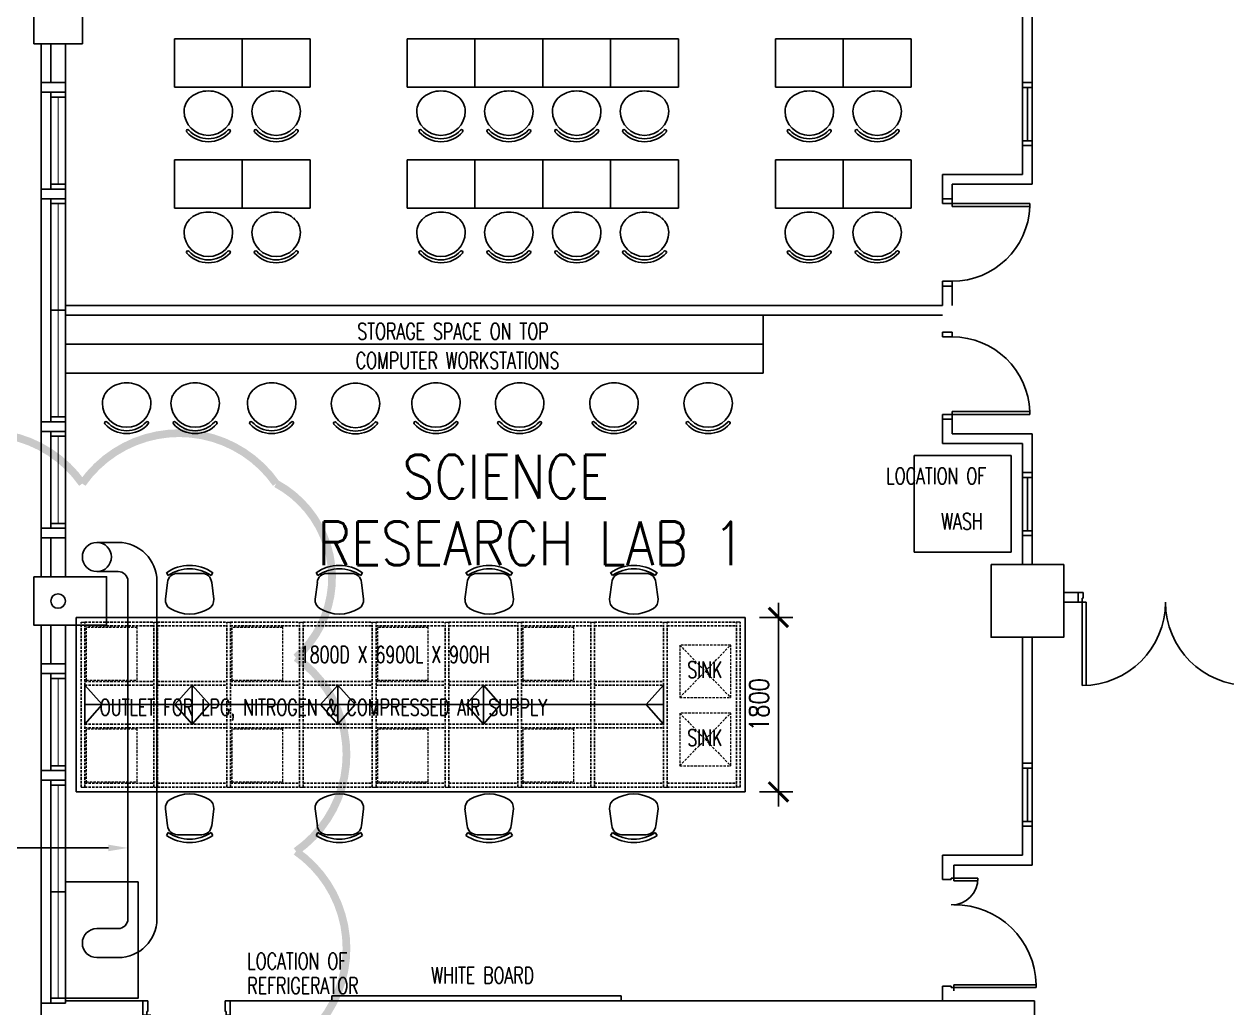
# Model space of a CAD drawing. Extents: x 2687779 to 2997471, y -863049 to -631414.
# Drawn here: x 2756865 to 2769275, y -673808 to -663655 of the extents above; entities that cross this region are included whole.
import ezdxf

# ---------------------------------------------------------------- set-up
doc = ezdxf.new("R2010")
doc.units = 0
doc.header["$LTSCALE"] = 10
doc.header["$MEASUREMENT"] = 0
doc.header["$PDMODE"] = 34
doc.linetypes.add('HIDDEN', pattern=[0.375, 0.25, -0.125])
doc.linetypes.add('HIDDEN2', pattern=[0.1875, 0.125, -0.0625])
doc.layers.get('0').update_dxf_attribs({"linetype": 'CONTINUOUS'})
doc.layers.get('DEFPOINTS').update_dxf_attribs({"linetype": 'CONTINUOUS'})
for name, color, linetype in [('BO', 7, 'CONTINUOUS'), ('COL', 3, 'CONTINUOUS'), ('DOOR', 5, 'CONTINUOUS'), ('DR', 7, 'CONTINUOUS'), ('FURN', 1, 'CONTINUOUS'), ('FURN1', 7, 'CONTINUOUS'), ('LINE', 7, 'CONTINUOUS'), ('partition', 7, 'CONTINUOUS'), ('RISERFUME', 1, 'CONTINUOUS'), ('RWDP', 145, 'CONTINUOUS'), ('stair', 7, 'CONTINUOUS'), ('T50', 3, 'CONTINUOUS'), ('WALL', 2, 'CONTINUOUS'), ('WIN', 5, 'CONTINUOUS')]:
    doc.layers.add(name, color=color, linetype=linetype)
doc.styles.add('ROMANS', font='romans.shx', dxfattribs={"width": 0.8, "height": 100})
doc.styles.get("Standard").update_dxf_attribs({"font": 'ROMANS.SHX'})
doc.dimstyles.new('STANDARD$0', dxfattribs={"dimscale": 0, "dimtxt": 8, "dimasz": 6, "dimexe": 1, "dimexo": 1, "dimgap": 3, "dimtad": 1, "dimdec": 0, "dimlfac": -1, "dimrnd": 1, "dimzin": 0, "dimdsep": 46, "dimtxsty": 'Standard', "dimcen": 0, "dimclrd": 5, "dimclre": 250, "dimadec": 0, "dimazin": 0, "dimtfac": 1, "dimtdec": 4, "dimtofl": 0, "dimtmove": 0, "dimatfit": 3, "dimfxl": 1, "dimtolj": 1, "dimtzin": 0, "dimarcsym": 0})

# ---------------------------------------------------------------- blocks, each defined once
blk = doc.blocks.new('FG')
at = {"layer": 'LINE', "linetype": 'Continuous'}
for points in [[(0, 0), (50, 0), (50, 100), (0, 100)], [(600, 0), (650, 0), (650, 100), (600, 100)]]:
    blk.add_lwpolyline(points, close=True, dxfattribs=at)
at = {"layer": 'LINE', "color": 5, "linetype": 'Continuous'}
for points in [[(600, 100), (50, 100)], [(50, 0), (600, 0)]]:
    blk.add_lwpolyline(points, dxfattribs=at)
at = {"layer": 'LINE', "color": 1, "linetype": 'Continuous'}
blk.add_lwpolyline([(50, 50), (600, 50)], dxfattribs=at)
blk = doc.blocks.new('D900')
at = {"layer": 'DOOR', "color": 7}
for p, q in [((50, 100), (50, 899)), ((80, 899), (50, 899)), ((80, 100), (80, 899)), ((0, 100), (0, 0)), ((0, 100), (50, 100)), ((0, 0), (50, 0)), ((50, 100), (50, 0)), ((50, 100), (80, 100)), ((850, 100), (850, 0)), ((850, 100), (900, 100)), ((850, 0), (900, 0)), ((900, 100), (900, 0))]:
    blk.add_line(p, q, dxfattribs=at)
blk.add_arc((50, 100), 800, 0, 87.8509, dxfattribs=at)
blk = doc.blocks.new('D1800-A')
at = {"layer": 'DR'}
for p, q in [((0, 0), (100, 0)), ((0, -50), (0, 0)), ((100, 0), (100, -40)), ((60, -50), (0, -50)), ((100, -40), (60, -40)), ((60, -40), (60, -50)), ((100, -40), (960, -40)), ((100, -80), (100, -40)), ((959, -80), (100, -80)), ((959, -1720), (100, -1720)), ((100, -1720), (100, -1760)), ((60, -1750), (0, -1750)), ((0, -1750), (0, -1800)), ((0, -1800), (100, -1800)), ((60, -1760), (60, -1750)), ((100, -1760), (60, -1760)), ((100, -1760), (960, -1760)), ((100, -1800), (100, -1760))]:
    blk.add_line(p, q, dxfattribs=at)
for centre, start, end in [((100, -40), 270.0001, 0), ((100, -1760), 0, 90)]:
    blk.add_arc(centre, 860, start, end, dxfattribs=at)
blk = doc.blocks.new('DR-900-B')
at = {"layer": 'DR'}
for p, q in [((0, 900), (-150, 900)), ((-150, 900), (-150, 860)), ((0, 850), (0, 900)), ((-150, 860), (-110, 860)), ((-110, 860), (-110, 850)), ((-110, 850), (0, 850)), ((-150, 40), (-970, 40)), ((-969, 80), (-150, 80)), ((-150, 80), (-150, 40)), ((-150, 40), (-110, 40)), ((-150, 0), (-150, 40)), ((0, 0), (-150, 0)), ((-110, 50), (0, 50)), ((-110, 40), (-110, 50)), ((0, 50), (0, 0))]:
    blk.add_line(p, q, dxfattribs=at)
blk.add_arc((-150, 40), 820, 90, 180, dxfattribs=at)
blk = doc.blocks.new('D1200')
at = {"layer": 'DR', "color": 7}
for p, q in [((37, 115), (37, 965)), ((62, 115), (62, 965)), ((1138, 115), (1138, 364)), ((1163, 115), (1163, 365)), ((0, 115), (37, 115)), ((37, 115), (37, 90)), ((62, 115), (37, 115)), ((37, 90), (50, 90)), ((50, 90), (50, 0)), ((1138, 115), (1163, 115)), ((1150, 90), (1150, 0)), ((1150, 90), (1163, 90)), ((1163, 115), (1163, 90)), ((1163, 115), (1200, 115))]:
    blk.add_line(p, q, dxfattribs=at)
blk.add_arc((1163, 90), 275, 90, 180, dxfattribs=at)
at = {"layer": 'WIN', "color": 7}
for p, q in [((62, 965), (37, 965)), ((62, 965), (62, 965)), ((50, 0), (0, 0)), ((1150, 0), (1200, 0))]:
    blk.add_line(p, q, dxfattribs=at)
blk.add_arc((50, 125), 840, 359.3227, 89.147, dxfattribs=at)
blk = doc.blocks.new('_ARCHTICK')
at = {"color": 0, "linetype": 'ByBlock', "const_width": 0.15}
blk.add_lwpolyline([(-0.5, -0.5), (0.5, 0.5)], dxfattribs=at)
blk = doc.blocks.new('*D422')
at = {"layer": 'DEFPOINTS', "color": 0, "linetype": 'Continuous', "transparency": 16777216}
for p in [(2764304, -669778), (2764304, -671578), (2764648, -671578)]:
    blk.add_point(p, dxfattribs=at)
at = {"layer": 'FURN', "color": 7, "linetype": 'Continuous', "lineweight": -2, "transparency": 16777216}
for p, q in [((2764648, -669628), (2764648, -671728)), ((2764454, -669778), (2764798, -669778)), ((2764454, -671578), (2764798, -671578))]:
    blk.add_line(p, q, dxfattribs=at)
at = {"layer": 'FURN', "color": 7, "linetype": 'Continuous', "lineweight": -2, "transparency": 16777216, "xscale": 200, "yscale": 200, "zscale": 200}
for p, rotation in [((2764648, -669778), 90), ((2764648, -671578), 270)]:
    blk.add_blockref('_ARCHTICK', p, dxfattribs=dict(at, rotation=rotation))
at = {"layer": 'FURN', "color": 7, "linetype": 'Continuous', "transparency": 16777216, "insert": (2764448, -670678), "char_height": 200, "attachment_point": 5, "rotation": 90, "style": 'ROMANS'}
blk.add_mtext('\\A1;1800', dxfattribs=at)
blk = doc.blocks.new('CHAIR11')
at = {"layer": 'FURN', "color": 1}
for p, q in [((-676, 492), (-653, 318)), ((-176, 492), (-198, 318)), ((-647, 246), (-666, 218)), ((-300, 225), (-552, 225)), ((-205, 246), (-186, 218))]:
    blk.add_line(p, q, dxfattribs=at)
for centre, radius, start, end in [((-426, 260), 385, 58.407, 121.593), ((-574, 501), 102, 121.593, 184.9697), ((-278, 501), 102, 355.0303, 58.407), ((-552, 327), 102, 184.9697, 270), ((-300, 327), 102, 270, 355.0303), ((-426, 569), 425, 235.6197, 304.3803), ((-426, 569), 391, 235.6197, 304.3803)]:
    blk.add_arc(centre, radius, start, end, dxfattribs=at)
blk = doc.blocks.new('CHAIR10')
at = {"layer": 'FURN1', "color": 1}
for centre, radius, start, end in [((-487, 712), 252, 140.136, 160.9198), ((-515, 735), 216, 116.3827, 140.136), ((-533, 772), 175, 90, 116.3827), ((-533, 697), 250, 270, 90), ((-328, 909), 15, 48.1599, 228.1599), ((-518, 697), 270, 311.8401, 48.1599), ((-518, 697), 300, 311.8401, 48.1599), ((-443, 697), 299, 160.9198, 180), ((-443, 697), 299, 180, 199.0802), ((-487, 682), 252, 199.0802, 219.864), ((-515, 658), 216, 219.864, 243.6173), ((-533, 622), 175, 243.6173, 270), ((-328, 485), 15, 131.8401, 311.8401)]:
    blk.add_arc(centre, radius, start, end, dxfattribs=at)
blk = doc.blocks.new('A$C782F2748')
at = {"layer": 'FURN'}
for p, q in [((563, 1400), (1063, 1400)), ((563, 700), (563, 1400)), ((1063, 1400), (1063, 700)), ((1063, 700), (563, 700)), ((563, 700), (1063, 700)), ((563, 0), (563, 700)), ((1063, 700), (1063, 0)), ((1063, 0), (563, 0))]:
    blk.add_line(p, q, dxfattribs=at)
at = {"linetype": 'Continuous', "xscale": -1, "rotation": 2.668041787501352e-08}
for p in [(-218, 353), (-218, -347)]:
    blk.add_blockref('CHAIR10', p, dxfattribs=at)

msp = doc.modelspace()

# ---------------------------------------------------------------- linework, layer by layer
at = {"color": 9}
for p, q in [((2757041.3, -669358.2), (2757041.3, -663858.2)), ((2757041.3, -675358.2), (2757041.3, -669858.2))]:
    msp.add_line(p, q, dxfattribs=at)
at = {"linetype": 'Continuous'}
for p, q in [((2766341.3, -665208.2), (2767166.3, -665208.2)), ((2766341.3, -665508.2), (2766341.3, -665208.2)), ((2766441.3, -665308.2), (2767266.3, -665308.2)), ((2766441.3, -665508.2), (2766441.3, -665308.2)), ((2766341.3, -667683.2), (2766341.3, -667983.2)), ((2766441.3, -667683.2), (2766441.3, -667883.2)), ((2766441.3, -667883.2), (2767266.3, -667883.2)), ((2766341.3, -667983.2), (2767166.3, -667983.2)), ((2767741.3, -669520.7), (2767591.3, -669520.7)), ((2767741.3, -669620.7), (2767591.3, -669620.7)), ((2766341.3, -672233.2), (2767166.3, -672233.2)), ((2766341.3, -672483.2), (2766341.3, -672233.2)), ((2766456.3, -672333.2), (2767266.3, -672333.2)), ((2766456.3, -672470.6), (2766456.3, -672333.2))]:
    msp.add_line(p, q, dxfattribs=at)
at = {"layer": 'COL'}
for points in [[(2756966.3, -663358.2), (2757466.3, -663358.2), (2757466.3, -663858.2), (2756966.3, -663858.2)], [(2766841.3, -669233.2), (2767591.3, -669233.2), (2767591.3, -669983.2), (2766841.3, -669983.2)], [(2756966.3, -669358.2), (2757716.3, -669358.2), (2757716.3, -669858.2), (2756966.3, -669858.2)]]:
    msp.add_lwpolyline(points, close=True, dxfattribs=at)
at = {"layer": 'FURN', "linetype": 'Continuous'}
for p, q in [((2757291.3, -666658.2), (2757291.3, -667258.2)), ((2757291.3, -666658.2), (2758491.3, -666658.2)), ((2758491.3, -666658.2), (2759691.3, -666658.2)), ((2759691.3, -666658.2), (2760891.3, -666658.2)), ((2760891.3, -666658.2), (2762091.3, -666658.2)), ((2762091.3, -666658.2), (2763291.3, -666658.2)), ((2763291.3, -666658.2), (2764491.3, -666658.2)), ((2764491.3, -667258.2), (2764491.3, -666658.2)), ((2757291.3, -666958.2), (2764491.3, -666958.2)), ((2758491.3, -667258.2), (2757291.3, -667258.2)), ((2759691.3, -667258.2), (2758491.3, -667258.2)), ((2760891.3, -667258.2), (2759691.3, -667258.2)), ((2762091.3, -667258.2), (2760891.3, -667258.2)), ((2763291.3, -667258.2), (2762091.3, -667258.2)), ((2764491.3, -667258.2), (2763291.3, -667258.2)), ((2767048.3, -668106.3), (2766048.3, -668106.3)), ((2766048.3, -668106.3), (2766048.3, -669106.3)), ((2767048.3, -669106.3), (2767048.3, -668106.3)), ((2766048.3, -669106.3), (2767048.3, -669106.3)), ((2757492, -670478.1), (2757670.2, -670678.1)), ((2757492, -670478.1), (2757492, -670878.1)), ((2758599.5, -670478.1), (2758421.2, -670678.1)), ((2758599.5, -670478.1), (2758777.7, -670678.1)), ((2758599.5, -670478.1), (2758599.5, -670878.1)), ((2760101.5, -670478.1), (2759923.2, -670678.1)), ((2760101.5, -670478.1), (2760279.7, -670678.1)), ((2760101.5, -670478.1), (2760101.5, -670878.1)), ((2761603.5, -670478.1), (2761425.2, -670678.1)), ((2761603.5, -670478.1), (2761781.7, -670678.1)), ((2761603.5, -670478.1), (2761603.5, -670878.1)), ((2763462, -670478.1), (2763283.7, -670678.1)), ((2763462, -670478.1), (2763462, -670878.1)), ((2757492, -670878.1), (2757670.2, -670678.1)), ((2757492, -670678.1), (2763462, -670678.1)), ((2758599.5, -670878.1), (2758421.2, -670678.1)), ((2758599.5, -670878.1), (2758777.7, -670678.1)), ((2760101.5, -670878.1), (2759923.2, -670678.1)), ((2760101.5, -670878.1), (2760279.7, -670678.1)), ((2761603.5, -670878.1), (2761425.2, -670678.1)), ((2761603.5, -670878.1), (2761781.7, -670678.1)), ((2763462, -670878.1), (2763283.7, -670678.1))]:
    msp.add_line(p, q, dxfattribs=at)
at = {"layer": 'FURN', "color": 10, "linetype": 'Continuous'}
for p, q in [((2757836, -669004.3, 0), (2757616.3, -669004.3)), ((2757836, -669304.3), (2757616.3, -669304.3)), ((2757936, -672888.9, 0), (2757936, -669404.3)), ((2758236, -672888.9, 0), (2758236, -669404.3, 0)), ((2757736, -672157, 0), (2753435, -672157, 0)), ((2757836, -672988.9), (2757616.3, -672988.9, 0)), ((2757836, -673288.9, 0), (2757616.3, -673288.9))]:
    msp.add_line(p, q, dxfattribs=at)
at = {"layer": 'FURN'}
for p, q in [((2757404, -669778.1), (2764304, -669778.1)), ((2757404, -671578.1), (2757404, -669778.1)), ((2764304, -671578.1), (2764304, -669778.1)), ((2757404, -671578.1), (2764304, -671578.1))]:
    msp.add_line(p, q, dxfattribs=at)
at = {"layer": 'FURN', "color": 8, "linetype": 'HIDDEN', "ltscale": 10}
for p, q in [((2757454, -671528.1), (2757454, -669828.1)), ((2757492, -671528.1), (2757492, -669828.1)), ((2757492, -669828.1), (2758205, -669828.1)), ((2757492, -669866.1), (2758205, -669866.1)), ((2758205, -671528.1), (2758205, -669828.1)), ((2758243, -669828.1), (2758956, -669828.1)), ((2758243, -671528.1), (2758243, -669828.1)), ((2758243, -669866.1), (2758956, -669866.1)), ((2758956, -671528.1), (2758956, -669828.1)), ((2758994, -671528.1), (2758994, -669828.1)), ((2758994, -669828.1), (2759707, -669828.1)), ((2758994, -669866.1), (2759707, -669866.1)), ((2759707, -671528.1), (2759707, -669828.1)), ((2759745, -669828.1), (2760458, -669828.1)), ((2759745, -671528.1), (2759745, -669828.1)), ((2759745, -669866.1), (2760458, -669866.1)), ((2760458, -671528.1), (2760458, -669828.1)), ((2760496, -671528.1), (2760496, -669828.1)), ((2760496, -669828.1), (2761209, -669828.1)), ((2760496, -669866.1), (2761209, -669866.1)), ((2761209, -671528.1), (2761209, -669828.1)), ((2761247, -671528.1), (2761247, -669828.1)), ((2761247, -669828.1), (2761960, -669828.1)), ((2761247, -669866.1), (2761960, -669866.1)), ((2761960, -671528.1), (2761960, -669828.1)), ((2761998, -669828.1), (2762711, -669828.1)), ((2761998, -671528.1), (2761998, -669828.1)), ((2761998, -669866.1), (2762711, -669866.1)), ((2762711, -671528.1), (2762711, -669828.1)), ((2762749, -671528.1), (2762749, -669828.1)), ((2762749, -669828.1), (2763462, -669828.1)), ((2762749, -669866.1), (2763462, -669866.1)), ((2763462, -671528.1), (2763462, -669828.1)), ((2763500, -671528.1), (2763500, -669828.1)), ((2763500, -669828.1), (2764216, -669828.1)), ((2763500, -669866.1), (2764216, -669866.1)), ((2764216, -671528.1), (2764216, -669828.1)), ((2764254, -671528.1), (2764254, -669828.1)), ((2757492, -670440.1), (2758205, -670440.1)), ((2757492, -670478.1), (2758205, -670478.1)), ((2758243, -670440.1), (2758956, -670440.1)), ((2758243, -670478.1), (2758956, -670478.1)), ((2758994, -670440.1), (2759707, -670440.1)), ((2758994, -670478.1), (2759707, -670478.1)), ((2759745, -670440.1), (2760458, -670440.1)), ((2759745, -670478.1), (2760458, -670478.1)), ((2760496, -670440.1), (2761209, -670440.1)), ((2760496, -670478.1), (2761209, -670478.1)), ((2761247, -670440.1), (2761960, -670440.1)), ((2761247, -670478.1), (2761960, -670478.1)), ((2761998, -670440.1), (2762711, -670440.1)), ((2761998, -670478.1), (2762711, -670478.1)), ((2762749, -670440.1), (2763462, -670440.1)), ((2762749, -670478.1), (2763462, -670478.1)), ((2757492, -670878.1), (2758205, -670878.1)), ((2758243, -670878.1), (2758956, -670878.1)), ((2758994, -670878.1), (2759707, -670878.1)), ((2759745, -670878.1), (2760458, -670878.1)), ((2760496, -670878.1), (2761209, -670878.1)), ((2761247, -670878.1), (2761960, -670878.1)), ((2761998, -670878.1), (2762711, -670878.1)), ((2762749, -670878.1), (2763462, -670878.1)), ((2757492, -670916.1), (2758205, -670916.1)), ((2758243, -670916.1), (2758956, -670916.1)), ((2758994, -670916.1), (2759707, -670916.1)), ((2759745, -670916.1), (2760458, -670916.1)), ((2760496, -670916.1), (2761209, -670916.1)), ((2761247, -670916.1), (2761960, -670916.1)), ((2761998, -670916.1), (2762711, -670916.1)), ((2762749, -670916.1), (2763462, -670916.1)), ((2757492, -671490.1), (2758205, -671490.1)), ((2758243, -671490.1), (2758956, -671490.1)), ((2758994, -671490.1), (2759707, -671490.1)), ((2759745, -671490.1), (2760458, -671490.1)), ((2760496, -671490.1), (2761209, -671490.1)), ((2761247, -671490.1), (2761960, -671490.1)), ((2761998, -671490.1), (2762711, -671490.1)), ((2762749, -671490.1), (2763462, -671490.1)), ((2763500, -671490.1), (2764216, -671490.1)), ((2757492, -671528.1), (2758205, -671528.1)), ((2758243, -671528.1), (2758956, -671528.1)), ((2758994, -671528.1), (2759707, -671528.1)), ((2759745, -671528.1), (2760458, -671528.1)), ((2760496, -671528.1), (2761209, -671528.1)), ((2761247, -671528.1), (2761960, -671528.1)), ((2761998, -671528.1), (2762711, -671528.1)), ((2762749, -671528.1), (2763462, -671528.1)), ((2763500, -671528.1), (2764216, -671528.1))]:
    msp.add_line(p, q, dxfattribs=at)
at = {"layer": 'FURN', "color": 8, "linetype": 'HIDDEN2', "lineweight": 0, "ltscale": 5}
for p, q in [((2757454, -669828.1), (2757492, -669828.1)), ((2758205, -669828.1), (2758243, -669828.1)), ((2758956, -669828.1), (2758994, -669828.1)), ((2759707, -669828.1), (2759745, -669828.1)), ((2760458, -669828.1), (2760496, -669828.1)), ((2761209, -669828.1), (2761247, -669828.1)), ((2761960, -669828.1), (2761998, -669828.1)), ((2762711, -669828.1), (2762749, -669828.1)), ((2763462, -669828.1), (2763500, -669828.1)), ((2764254, -669828.1), (2764216, -669828.1)), ((2757454, -671528.1), (2757492, -671528.1)), ((2758205, -671528.1), (2758243, -671528.1)), ((2758956, -671528.1), (2758994, -671528.1)), ((2759707, -671528.1), (2759745, -671528.1)), ((2760458, -671528.1), (2760496, -671528.1)), ((2761209, -671528.1), (2761247, -671528.1)), ((2761960, -671528.1), (2761998, -671528.1)), ((2762711, -671528.1), (2762749, -671528.1)), ((2763462, -671528.1), (2763500, -671528.1)), ((2764254, -671528.1), (2764216, -671528.1))]:
    msp.add_line(p, q, dxfattribs=at)
at = {"layer": 'FURN', "color": 8, "linetype": 'HIDDEN2', "lineweight": 0, "ltscale": 20}
for p, q in [((2763629.8, -670605.3), (2764155.2, -670062.9)), ((2763629.8, -670062.9), (2764155.2, -670605.3)), ((2763629.8, -671308.2), (2764155.2, -670765.7)), ((2763629.8, -670765.7), (2764155.2, -671308.2))]:
    msp.add_line(p, q, dxfattribs=at)
at = {"layer": 'FURN', "color": 8, "linetype": 'HIDDEN2', "lineweight": 0, "ltscale": 20, "elevation": 0}
for points in [[(2757506, -669881.4), (2757506, -670423.9), (2758031.3, -670423.9), (2758031.3, -669881.4)], [(2759008, -669881.4), (2759008, -670423.9), (2759533.3, -670423.9), (2759533.3, -669881.4)], [(2760510, -669881.4), (2760510, -670423.9), (2761035.3, -670423.9), (2761035.3, -669881.4)], [(2762012, -669881.4), (2762012, -670423.9), (2762537.3, -670423.9), (2762537.3, -669881.4)], [(2763629.8, -670062.9), (2763629.8, -670605.3), (2764155.2, -670605.3), (2764155.2, -670062.9)], [(2763629.8, -670765.7), (2763629.8, -671308.2), (2764155.2, -671308.2), (2764155.2, -670765.7)], [(2757506, -670931.4), (2757506, -671473.9), (2758031.3, -671473.9), (2758031.3, -670931.4)], [(2759008, -670931.4), (2759008, -671473.9), (2759533.3, -671473.9), (2759533.3, -670931.4)], [(2760510, -670931.4), (2760510, -671473.9), (2761035.3, -671473.9), (2761035.3, -670931.4)], [(2762012, -670931.4), (2762012, -671473.9), (2762537.3, -671473.9), (2762537.3, -670931.4)]]:
    msp.add_lwpolyline(points, close=True, dxfattribs=at)
at = {"layer": 'FURN', "color": 10, "linetype": 'Continuous'}
msp.add_lwpolyline([(2757291.3, -673708.2), (2757291.3, -672508.2), (2758041.3, -672508.2), (2758041.3, -673708.2)], close=True, dxfattribs=at)
at = {"layer": 'FURN', "elevation": 0}
msp.add_lwpolyline([(2760041.3, -673733.2), (2760041.3, -673683.2), (2763024.3, -673683.2), (2763024.3, -673733.2)], close=True, dxfattribs=at)
at = {"layer": 'FURN', "color": 10, "linetype": 'Continuous'}
msp.add_circle((2757616.3, -669154.3), 150, dxfattribs=at)
for centre, radius, start, end in [((2757836, -669404.3, 0), 400, 0, 90), ((2757836, -669404.3, 0), 100, 0, 90), ((2757616.3, -673138.9, 0), 150, 90, 270), ((2757836, -672888.9, 0), 100, 270, 0), ((2757836, -672888.9, 0), 400, 270, 0)]:
    msp.add_arc(centre, radius, start, end, dxfattribs=at)
msp.add_solid([(2757736, -672123.7, 0), (2757736, -672190.3, 0), (2757936, -672157, 0)], dxfattribs=at)
at = {"layer": 'partition', "linetype": 'Continuous'}
for p, q in [((2767266.3, -661883.2), (2767266.3, -664308.2)), ((2767266.3, -664858.2), (2767266.3, -665308.2)), ((2766341.3, -666358.2), (2766341.3, -666533.2)), ((2767266.3, -667883.2), (2767266.3, -668333.2)), ((2767266.3, -668883.2), (2767266.3, -669233.2)), ((2767266.3, -669983.2), (2767266.3, -671333.2)), ((2767266.3, -671883.2), (2767266.3, -672333.2)), ((2766341.3, -673583.2), (2766341.3, -673733.2))]:
    msp.add_line(p, q, dxfattribs=at)
at = {"layer": 'partition'}
for p, q in [((2757291.3, -666558.2), (2766341.3, -666558.2)), ((2757291.3, -666658.2), (2766341.3, -666658.2))]:
    msp.add_line(p, q, dxfattribs=at)
at = {"layer": 'RISERFUME', "color": 3, "linetype": 'Continuous', "const_width": 80}
msp.add_lwpolyline([(2755466, -668397, -0.5205671), (2757466, -668397, -0.5205671), (2759466, -668397, -0.5205671), (2759670.8, -670192.2, -0.5205671), (2759670.8, -672192.2, -0.5205671), (2759670.8, -674192.2, -0.5205671), (2759670.8, -676192.2, -0.5205671), (2759670.8, -678192.2, -0.5205671), (2759670.8, -680192.2, -0.5205671), (2759670.8, -682192.2, -0.5205671), (2759670.8, -684192.2, -0.5205671), (2759670.8, -686192.2, -0.5205671), (2759670.8, -688192.2, -0.5205671), (2758725.7, -689247.1, -0.5205671), (2756725.7, -689247.1, -0.5205671)], format="xyb", dxfattribs=at)
at = {"layer": 'RWDP', "color": 142, "linetype": 'Continuous'}
msp.add_circle((2757216.3, -669609.1), 75, dxfattribs=at)
at = {"layer": 'stair'}
for p, q in [((2767166.3, -664308.2), (2767166.3, -661883.2)), ((2767166.3, -665208.2), (2767166.3, -664858.2)), ((2766341.3, -666358.2), (2766341.3, -666558.2)), ((2766441.3, -666358.2), (2766441.3, -666558.2)), ((2767166.3, -668333.2), (2767166.3, -667983.2)), ((2767166.3, -669233.2), (2767166.3, -668883.2)), ((2767166.3, -671333.2), (2767166.3, -669983.2)), ((2767166.3, -672233.2), (2767166.3, -671883.2))]:
    msp.add_line(p, q, dxfattribs=at)
at = {"layer": 'WALL'}
for p, q in [((2757141.3, -664258.2), (2757141.3, -663858.2)), ((2757291.3, -664258.2), (2757291.3, -663858.2)), ((2757141.3, -669358.2), (2757141.3, -668958.2)), ((2757291.3, -669358.2), (2757291.3, -668958.2)), ((2757141.3, -670258.2), (2757141.3, -669858.2)), ((2757291.3, -670258.2), (2757291.3, -669858.2)), ((2757291.3, -673733.2), (2757291.3, -673758.2)), ((2758091.3, -673733.2), (2757291.3, -673733.2)), ((2767291.3, -673733.2, 0), (2758991.3, -673733.2)), ((2767291.3, -673733.2, 0), (2767291.3, -673883.2, 0)), ((2757041.3, -673758.2), (2757291.3, -673758.2)), ((2757041.3, -673858.2), (2757041.3, -673758.2))]:
    msp.add_line(p, q, dxfattribs=at)
for points in [[(2757041.3, -664258.2), (2757291.3, -664258.2), (2757291.3, -664358.2), (2757041.3, -664358.2)], [(2757041.3, -665358.2), (2757291.3, -665358.2), (2757291.3, -665458.2), (2757041.3, -665458.2)], [(2757041.3, -667758.2), (2757291.3, -667758.2), (2757291.3, -667858.2), (2757041.3, -667858.2)], [(2757041.3, -668858.2), (2757291.3, -668858.2), (2757291.3, -668958.2), (2757041.3, -668958.2)], [(2757041.3, -670258.2), (2757291.3, -670258.2), (2757291.3, -670358.2), (2757041.3, -670358.2)], [(2757041.3, -671358.2), (2757291.3, -671358.2), (2757291.3, -671458.2), (2757041.3, -671458.2)]]:
    msp.add_lwpolyline(points, close=True, dxfattribs=at)
at = {"layer": 'WIN'}
for p, q in [((2757141.3, -665358.2), (2757141.3, -664358.2)), ((2757141.3, -664408.2), (2757291.3, -664408.2)), ((2757291.3, -665358.2), (2757291.3, -664358.2)), ((2757141.3, -665308.2), (2757291.3, -665308.2)), ((2757141.3, -667758.2), (2757141.3, -665458.2)), ((2757141.3, -665508.2), (2757291.3, -665508.2)), ((2757291.3, -667758.2), (2757291.3, -665458.2)), ((2757141.3, -666608.2), (2757291.3, -666608.2)), ((2757141.3, -667708.2), (2757291.3, -667708.2)), ((2757141.3, -668858.2), (2757141.3, -667858.2)), ((2757291.3, -668858.2), (2757291.3, -667858.2)), ((2757141.3, -667908.2), (2757291.3, -667908.2)), ((2757141.3, -668808.2), (2757291.3, -668808.2)), ((2757141.3, -671358.2), (2757141.3, -670358.2)), ((2757291.3, -671358.2), (2757291.3, -670358.2)), ((2757141.3, -670408.2), (2757291.3, -670408.2)), ((2757141.3, -671308.2), (2757291.3, -671308.2)), ((2757141.3, -673758.2), (2757141.3, -671458.2)), ((2757291.3, -673758.2), (2757291.3, -671458.2)), ((2757141.3, -671508.2), (2757291.3, -671508.2)), ((2757141.3, -672608.2), (2757291.3, -672608.2)), ((2757141.3, -673708.2), (2757291.3, -673708.2))]:
    msp.add_line(p, q, dxfattribs=at)
at = {"layer": 'WIN', "const_width": 10, "flags": 128}
for points in [[(2757216.3, -665308.2), (2757216.3, -664408.2)], [(2757216.3, -667708.2), (2757216.3, -665508.2)], [(2757216.3, -667908.2), (2757216.3, -668808.2)], [(2757216.3, -671308.2), (2757216.3, -670408.2)], [(2757216.3, -673708.2), (2757216.3, -671508.2)]]:
    msp.add_lwpolyline(points, dxfattribs=at)

# ---------------------------------------------------------------- block references
at = {"linetype": 'Continuous', "xscale": -1, "rotation": 180}
for p in [(2758999, -669098.2), (2760544, -669098.2), (2762090, -669098.2), (2763582, -669098.2)]:
    msp.add_blockref('CHAIR11', p, dxfattribs=at)
at = {"linetype": 'Continuous'}
for p in [(2758999, -672245.1), (2763582, -672245.1)]:
    msp.add_blockref('CHAIR11', p, dxfattribs=at)
at = {"layer": 'BO', "linetype": 'Continuous', "xscale": -1, "rotation": 90}
for p in [(2758620, -668099.4), (2759326.9, -668099.4), (2760115.9, -668099.4), (2760981.5, -668102.9), (2761811, -668099.4), (2762674.9, -668099.4), (2763648.9, -668099.4), (2764620, -668099.4)]:
    msp.add_blockref('CHAIR10', p, dxfattribs=at)
at = {"layer": 'DR', "linetype": 'Continuous', "rotation": 270}
msp.add_blockref('D1800-A', (2769541.3, -669520.7), dxfattribs=at)
at = {"layer": 'DR', "linetype": 'Continuous', "xscale": -1, "rotation": 270}
msp.add_blockref('D1200', (2766341.3, -673633.2), dxfattribs=at)
at = {"layer": 'FURN', "rotation": 90}
for p in [(2759816.3, -664868.6), (2762216.3, -664868.6), (2763616.3, -664868.6), (2766016.3, -664868.6), (2759816.3, -666118.6), (2762216.3, -666118.6), (2763616.3, -666118.6), (2766016.3, -666118.6)]:
    msp.add_blockref('A$C782F2748', p, dxfattribs=at)
at = {"layer": 'FURN'}
for p in [(2760544, -672245.1), (2762090, -672245.1)]:
    msp.add_blockref('CHAIR11', p, dxfattribs=at)
at = {"layer": 'LINE', "linetype": 'Continuous', "xscale": -1, "rotation": 270}
for p in [(2767166.3, -664908.2), (2767166.3, -668933.2), (2767166.3, -671933.2)]:
    msp.add_blockref('FG', p, dxfattribs=at)
at = {"layer": 'stair', "rotation": 270}
msp.add_blockref('D900', (2766341.3, -665458.2), dxfattribs=at)
at = {"layer": 'stair', "xscale": -1, "rotation": 270}
msp.add_blockref('D900', (2766341.3, -667733.2), dxfattribs=at)
at = {"layer": 'WALL', "linetype": 'Continuous', "xscale": -1, "rotation": 269.9999998932783}
msp.add_blockref('DR-900-B', (2758091.3, -673733.2), dxfattribs=at)

# ---------------------------------------------------------------- texts
at = {"layer": 'FURN', "color": 7, "linetype": 'Continuous', "style": 'ROMANS', "width": 0.7}
for s, p in [('STORAGE SPACE ON TOP ', (2760303.4, -666910.9)), ('COMPUTER WORKSTATIONS ', (2760287.4, -667211.9)), ('LOCATION OF ', (2765761.1, -668403)), ('WASH', (2766328.1, -668872)), ('1800D X 6900L X 900H', (2759710.7, -670246.4)), ('SINK ', (2763707.9, -670401.9)), ('OUTLET FOR LPG, NITROGEN & COMPRESSED AIR SUPPLY ', (2757646.9, -670791.4)), ('SINK ', (2763707.9, -671104.7)), ('LOCATION OF', (2759168.4, -673410.4)), ('WHITE BOARD ', (2761066.4, -673556.4)), ('REFRIGERATOR', (2759168.4, -673663.4))]:
    msp.add_text(s, height=170, dxfattribs=at).set_placement(p)
at = {"layer": 'T50', "color": 3, "style": 'ROMANS', "width": 0.85}
for s, p in [('SCIENCE', (2760769, -668549.6)), ('RESEARCH LAB 1', (2759893.6, -669238.8))]:
    msp.add_text(s, height=450, dxfattribs=at).set_placement(p)

# ---------------------------------------------------------------- dimensions: what is measured, and where the dimension line sits
at = {"layer": 'FURN', "linetype": 'Continuous'}
dim = msp.add_linear_dim(base=(2764648, -671578.1), p1=(2764304, -669778.1), p2=(2764304, -671578.1), angle=90, dimstyle='STANDARD$0', override={"dimscale": 100, "dimtxt": 2, "dimasz": 2, "dimexe": 1.5, "dimexo": 1.5, "dimgap": 1, "dimtxsty": 'ROMANS', "dimblk": 'ARCHTICK', "dimdle": 1.5, "dimclrd": 7, "dimclre": 7, "dimclrt": 7, "dimtdec": 0, "dimtmove": 2}, dxfattribs=at)
dim.commit()
dim.dimension.update_dxf_attribs({"geometry": '*D422', "text_midpoint": (2764448, -670678.1)})

doc.saveas('drawing.dxf')
